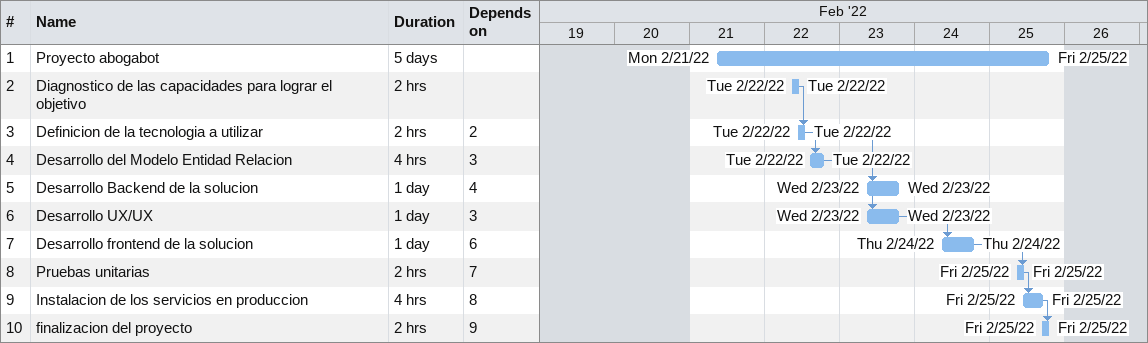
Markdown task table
| ID | Task | Duration | Start | Finish | Predecessors |
|---|---|---|---|---|---|
| 1 | Proyecto abogabot | 5d | 2022-02-21 | 2022-02-25 |  |
| 2 | Diagnostico de las capacidades para lograr el objetivo | 2h | 2022-02-22 | 2022-02-22 |  |
| 3 | Definicion de la tecnologia a utilizar | 2h | 2022-02-22 | 2022-02-22 | 2 |
| 4 | Desarrollo del Modelo Entidad Relacion | 4h | 2022-02-22 | 2022-02-22 | 3 |
| 5 | Desarrollo Backend de la solucion | 1d | 2022-02-23 | 2022-02-23 | 4 |
| 6 | Desarrollo UX/UX | 1d | 2022-02-23 | 2022-02-23 | 3 |
| 7 | Desarrollo frontend de la solucion | 1d | 2022-02-24 | 2022-02-24 | 6 |
| 8 | Pruebas unitarias | 2h | 2022-02-25 | 2022-02-25 | 7 |
| 9 | Instalacion de los servicios en produccion | 4h | 2022-02-25 | 2022-02-25 | 8 |
| 10 | finalizacion del proyecto | 2h | 2022-02-25 | 2022-02-25 | 9 |
